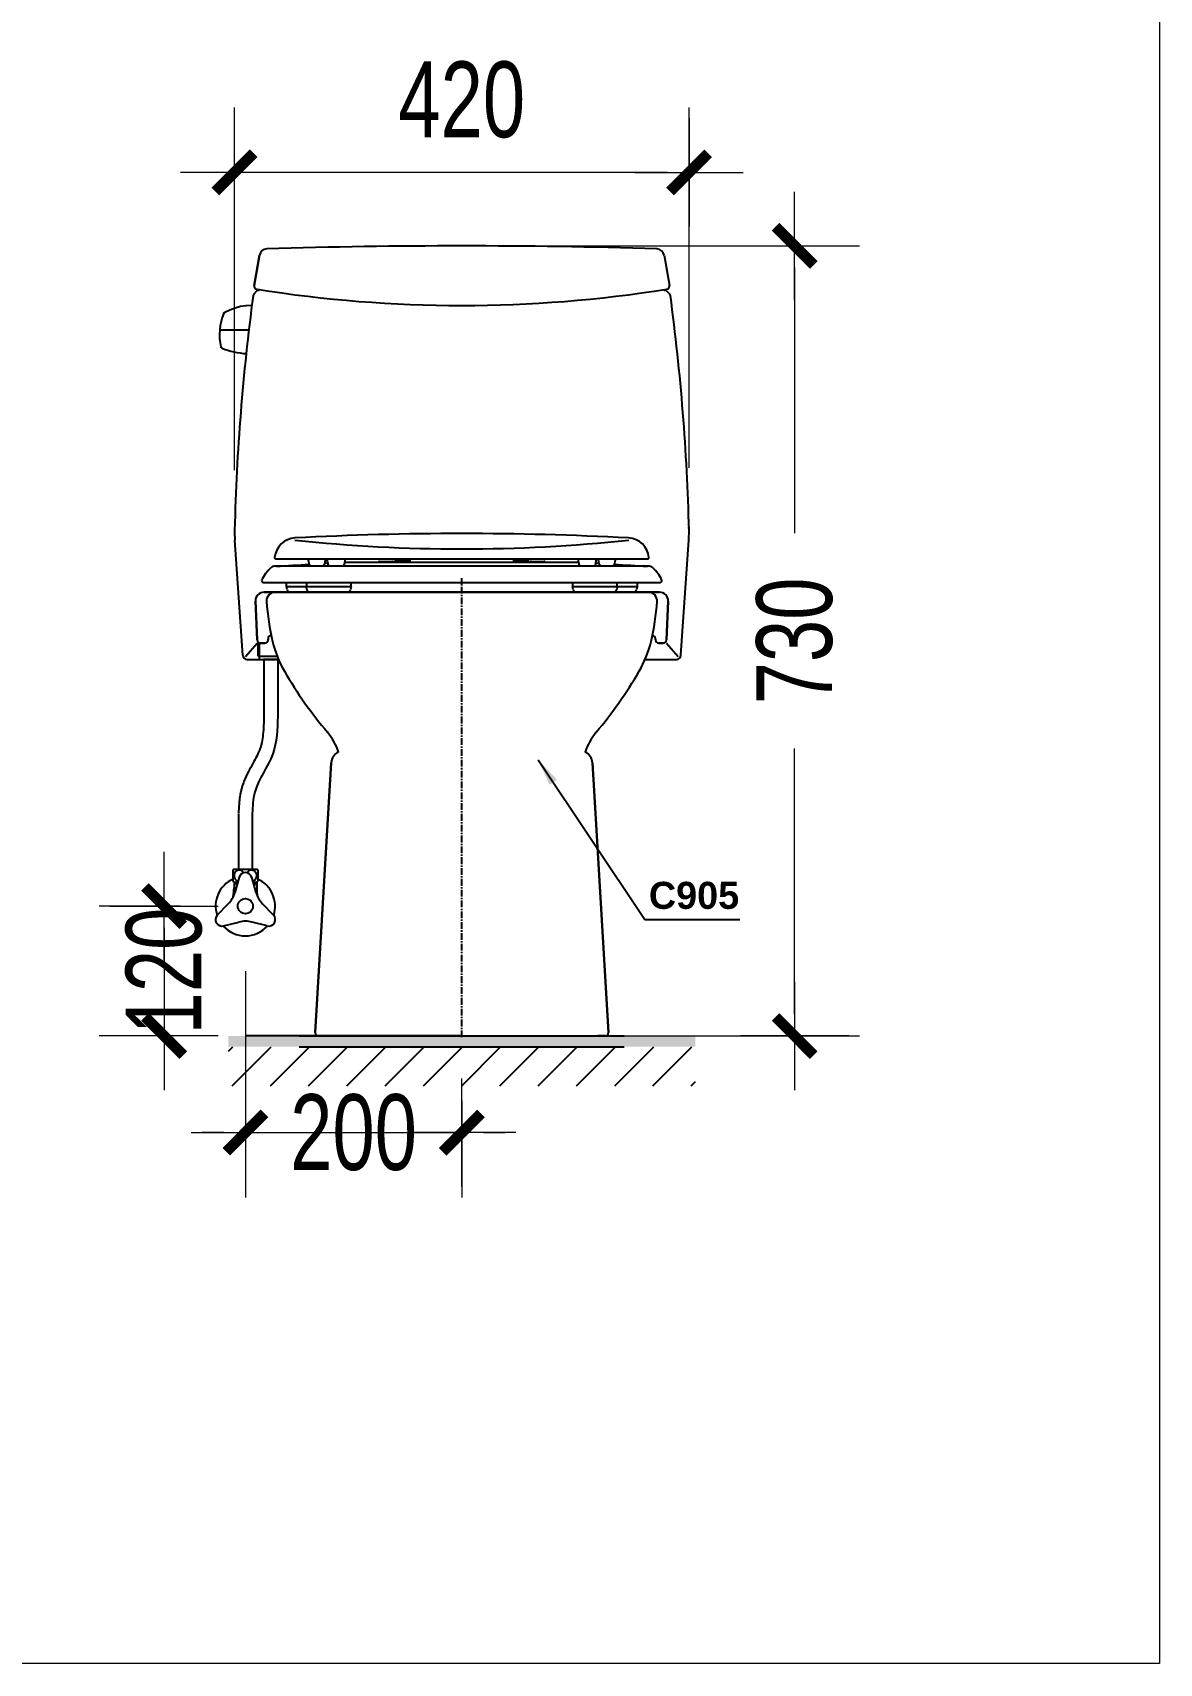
# Model space of a CAD drawing. Header units: inches. Extents: x 242965 to 445791, y 236206 to 423703.
# Drawn here: x 423089 to 424131, y 363849 to 365356 of the extents above; entities that cross this region are included whole.
import ezdxf

# ---------------------------------------------------------------- set-up
doc = ezdxf.new("R2010")
doc.units = ezdxf.units.IN
doc.header["$MEASUREMENT"] = 0
doc.linetypes.add('CENTER', pattern=[2, 1.25, -0.25, 0.25, -0.25])
doc.linetypes.add('DASHED', pattern=[0.75, 0.5, -0.25])
doc.layers.add('1', color=3, linetype='Continuous')
doc.layers.add('PIC01', color=7, linetype='Continuous')
doc.layers.add('2', color=181, linetype='Continuous', lineweight=20)
doc.layers.add('a', color=250, linetype='Continuous', lineweight=5)
doc.styles.add('Arch-Dim', font='chhbg.shx', dxfattribs={"width": 0.75})
doc.styles.add('style1', font='', dxfattribs={"height": 500})
doc.styles.get('style1').set_extended_font_data('.VnHelvetInsH', bold=True)
doc.dimstyles.new('212', dxfattribs={"dimtxt": 25, "dimasz": 25, "dimexe": 5, "dimexo": 10, "dimgap": 10, "dimtad": 1, "dimtoh": 1, "dimdec": 0, "dimzin": 0, "dimdsep": 46, "dimtxsty": 'style1', "dimcen": 30, "dimadec": 0, "dimazin": 0, "dimtfac": 1, "dimtdec": 0, "dimtofl": 0, "dimtmove": 0, "dimatfit": 3, "dimfxl": 1, "dimtolj": 1, "dimtzin": 0, "dimarcsym": 0})
doc.dimstyles.new('Arch-40', dxfattribs={"dimscale": 40, "dimtxt": 1.75, "dimasz": 0.5, "dimexe": 1.5, "dimexo": 1.5, "dimgap": 0.8, "dimtad": 1, "dimdec": 0, "dimzin": 0, "dimdsep": 46, "dimtxsty": 'Arch-Dim', "dimblk": 'A', "dimcen": 3, "dimclrd": 251, "dimclre": 251, "dimclrt": 151, "dimadec": 0, "dimazin": 0, "dimtfac": 1, "dimtdec": 0, "dimtix": 1, "dimtmove": 2, "dimatfit": 3, "dimldrblk": 'C', "dimfxl": 1.5, "dimtolj": 1, "dimtzin": 0, "dimlwd": 9, "dimlwe": 9, "dimarcsym": 0})

# ---------------------------------------------------------------- blocks, each defined once
blk = doc.blocks.new('A')
at = {"color": 252, "lineweight": 9}
for points in [[(0, 2.5), (0, -2.5)], [(-2.5, 0), (2.5, 0)]]:
    blk.add_lwpolyline(points, dxfattribs=at)
at = {"const_width": 0.5}
blk.add_lwpolyline([(0.884, 0.884), (-0.884, -0.884)], dxfattribs=at)
blk = doc.blocks.new('*D844')
at = {"color": 251, "lineweight": 9, "transparency": 16777216}
for p, q in [((423286, 364488.9), (423286, 364279.6)), ((423486, 364368.9), (423486, 364279.6)), ((423266, 364339.6), (423246, 364339.6)), ((423286, 364339.6), (423486, 364339.6)), ((423506, 364339.6), (423526, 364339.6))]:
    blk.add_line(p, q, dxfattribs=at)
at = {"layer": 'Defpoints', "color": 0, "transparency": 16777216}
for p in [(423286, 364548.9), (423486, 364428.9), (423486, 364339.6)]:
    blk.add_point(p, dxfattribs=at)
at = {"color": 251, "lineweight": 9, "transparency": 16777216, "xscale": 20, "yscale": 20, "zscale": 20}
blk.add_blockref('A', (423286, 364339.6), dxfattribs=at)
at = {"color": 251, "lineweight": 9, "transparency": 16777216, "xscale": 20, "yscale": 20, "zscale": 20, "rotation": 180}
blk.add_blockref('A', (423486, 364339.6), dxfattribs=at)
at = {"color": 151, "transparency": 16777216, "insert": (423386, 364339.6), "char_height": 70, "attachment_point": 5, "style": 'Arch-Dim'}
blk.add_mtext('\\A1;200', dxfattribs=at)
blk = doc.blocks.new('C')
at = {"layer": 'a'}
blk.add_hatch(color=256, dxfattribs=at).paths.add_polyline_path([(-0.769, 2.132), (-1.462, 1.732), (-0.462, 0), (-1.462, -1.732), (-0.769, -2.132), (0.462, 0)])
at = {"color": 1}
blk.add_lwpolyline([(-0.769, 2.132), (-1.462, 1.732), (-0.462, 0), (-1.462, -1.732), (-0.769, -2.132), (0.462, 0)], close=True, dxfattribs=at)
blk.add_lwpolyline([(-2.462, 0), (-0.462, 0)], dxfattribs=at)
blk = doc.blocks.new('*D845')
at = {"color": 251, "lineweight": 9, "transparency": 16777216}
for p, q in [((423226, 364548.9), (423150.9, 364548.9)), ((423210.9, 364528.9), (423210.9, 364448.9)), ((423226, 364428.9), (423150.9, 364428.9))]:
    blk.add_line(p, q, dxfattribs=at)
at = {"layer": 'Defpoints', "color": 0, "transparency": 16777216}
for p in [(423286, 364548.9), (423210.9, 364428.9), (423286, 364428.9)]:
    blk.add_point(p, dxfattribs=at)
at = {"color": 251, "lineweight": 9, "transparency": 16777216, "xscale": 20, "yscale": 20, "zscale": 20}
for p, rotation in [((423210.9, 364548.9), 90), ((423210.9, 364428.9), 270)]:
    blk.add_blockref('A', p, dxfattribs=dict(at, rotation=rotation))
at = {"color": 151, "transparency": 16777216, "insert": (423210.9, 364488.9), "char_height": 70, "attachment_point": 5, "rotation": 90, "style": 'Arch-Dim'}
blk.add_mtext('\\A1;120', dxfattribs=at)
blk = doc.blocks.new('*D846')
at = {"color": 251, "lineweight": 9, "transparency": 16777216}
for p, q in [((423546.1, 365158.9), (423853.6, 365158.9)), ((423793.6, 365138.9), (423793.6, 364893.4)), ((423793.6, 364448.9), (423793.6, 364694.4)), ((423546.1, 364428.9), (423853.6, 364428.9))]:
    blk.add_line(p, q, dxfattribs=at)
at = {"layer": 'Defpoints', "color": 0, "transparency": 16777216}
for p in [(423486.1, 365158.9), (423486.1, 364428.9), (423793.6, 364428.9)]:
    blk.add_point(p, dxfattribs=at)
at = {"color": 251, "lineweight": 9, "transparency": 16777216, "xscale": 20, "yscale": 20, "zscale": 20}
for p, rotation in [((423793.6, 365158.9), 90), ((423793.6, 364428.9), 270)]:
    blk.add_blockref('A', p, dxfattribs=dict(at, rotation=rotation))
at = {"color": 151, "transparency": 16777216, "insert": (423793.6, 364793.9), "char_height": 70, "attachment_point": 5, "rotation": 90, "style": 'Arch-Dim'}
blk.add_mtext('\\A1;730', dxfattribs=at)
blk = doc.blocks.new('*D847')
at = {"color": 251, "lineweight": 9, "transparency": 16777216}
for p, q in [((423276, 364951.7), (423276, 365286.8)), ((423696, 364953.9), (423696, 365286.8)), ((423676, 365226.8), (423296, 365226.8))]:
    blk.add_line(p, q, dxfattribs=at)
at = {"layer": 'Defpoints', "color": 0, "transparency": 16777216}
for p in [(423276, 365226.8), (423696, 364893.9), (423276, 364891.7)]:
    blk.add_point(p, dxfattribs=at)
at = {"color": 251, "lineweight": 9, "transparency": 16777216, "xscale": 20, "yscale": 20, "zscale": 20, "rotation": 180}
blk.add_blockref('A', (423276, 365226.8), dxfattribs=at)
at = {"color": 251, "lineweight": 9, "transparency": 16777216, "xscale": 20, "yscale": 20, "zscale": 20}
blk.add_blockref('A', (423696, 365226.8), dxfattribs=at)
at = {"color": 151, "transparency": 16777216, "insert": (423486, 365293.8), "char_height": 70, "attachment_point": 5, "style": 'Arch-Dim'}
blk.add_mtext('\\A1;420', dxfattribs=at)

msp = doc.modelspace()

# ---------------------------------------------------------------- hatches: boundary and pattern name
h = msp.add_hatch(color=0)
h.paths.add_polyline_path([(423335.838, 364428.885), (423270.406, 364428.885), (423270.406, 364418.885), (423335.838, 364418.885), (423486.02, 364418.885), (423486.02, 364428.885)])
h.paths.add_polyline_path([(423486.02, 364428.885), (423486.02, 364418.885), (423636.202, 364418.885), (423701.973, 364418.885), (423701.973, 364428.885), (423636.202, 364428.885)])
h = msp.add_hatch()
h.set_pattern_fill('ANSI31', color=0, scale=200, style=0)
h.set_pattern_definition([(45, (423538.456, 365107.168), (-17.6777, 17.6777), [])])
h.paths.add_polyline_path([(423335.838, 364418.885), (423270.406, 364418.885), (423270.406, 364382.858), (423701.973, 364382.858), (423701.973, 364418.885), (423636.202, 364418.885)])

# ---------------------------------------------------------------- linework, layer by layer
at = {"color": 0}
for p, q in [((423262.257, 365081.29), (423289.222, 365081.29)), ((423644.561, 364838.885), (423327.48, 364838.885)), ((423486.02, 364428.885), (423286.02, 364428.885))]:
    msp.add_line(p, q, dxfattribs=at)
msp.add_open_spline([(423303.217, 364724.513), (423303.132, 364721.478), (423303.048, 364718.528), (423302.774, 364712.832), (423302.584, 364710.088), (423302.012, 364704.848), (423301.63, 364702.354), (423300.901, 364698.977), (423300.657, 364697.982), (423300.111, 364696.019), (423299.807, 364695.053), (423299.331, 364693.707), (423299.181, 364693.304), (423298.863, 364692.482), (423298.694, 364692.067), (423298.165, 364690.807), (423297.779, 364689.949), (423296.363, 364686.966), (423295.189, 364684.754), (423292.635, 364680.1), (423291.256, 364677.66), (423288.481, 364672.492), (423287.084, 364669.763), (423285.024, 364665.084), (423284.291, 364663.257), (423283.275, 364660.324), (423282.941, 364659.275), (423282.475, 364657.646), (423282.323, 364657.083), (423282.041, 364655.967), (423281.909, 364655.412), (423281.538, 364653.752), (423281.325, 364652.655), (423280.77, 364649.401), (423280.511, 364647.28), (423280.034, 364642.229), (423279.886, 364639.36), (423279.734, 364636.032), (423279.708, 364635.444), (423279.682, 364634.863)], degree=3, knots=[0, 0, 0, 0, 8.91282925, 8.91282925, 17.8256585, 17.8256585, 26.73848775, 26.73848775, 30.60144103, 30.60144103, 34.55534249, 34.55534249, 36.25849718, 36.25849718, 37.96165187, 37.96165187, 41.36796125, 41.36796125, 49.54106046, 49.54106046, 57.71415968, 57.71415968, 65.88725889, 65.88725889, 70.79684415, 70.79684415, 73.43771013, 73.43771013, 74.80495901, 74.80495901, 76.17220789, 76.17220789, 78.90670566, 78.90670566, 84.37570118, 84.37570118, 92.28487273, 92.28487273, 94.00443827, 94.00443827, 94.00443827, 94.00443827], dxfattribs=at)
msp.add_spline([(423315.912, 364724.155), (423311.327, 364689.539), (423294.707, 364654.218), (423292.37, 364634.305)], degree=3, dxfattribs=at)
at = {"layer": '1', "color": 0, "linetype": 'Continuous'}
for p, q in [((423659.1, 364862.885), (423312.941, 364862.885)), ((423314.02, 364869.885), (423658.02, 364869.885)), ((423344.02, 364869.885), (423344.02, 364868.885)), ((423360.02, 364868.885), (423360.02, 364869.885)), ((423362.02, 364866.885), (423362.02, 364869.885)), ((423378.018, 364866.71), (423594.022, 364866.71)), ((423378.02, 364869.885), (423378.02, 364866.885)), ((423410.02, 364867.385), (423422.02, 364867.385)), ((423436.02, 364867.721), (423425.02, 364867.721)), ((423438.27, 364866.71), (423438.27, 364869.885)), ((423533.77, 364869.885), (423533.77, 364866.71)), ((423547.02, 364867.721), (423536.02, 364867.721)), ((423550.02, 364867.385), (423562.02, 364867.385)), ((423594.02, 364866.885), (423594.02, 364869.885)), ((423610.02, 364869.885), (423610.02, 364866.885)), ((423612.02, 364869.885), (423612.02, 364868.885)), ((423628.02, 364868.885), (423628.02, 364869.885)), ((423303.02, 364847.885), (423669.02, 364847.885)), ((423324.02, 364843.885), (423324.02, 364847.885)), ((423342.351, 364847.885), (423342.351, 364843.885)), ((423383.728, 364843.885), (423383.728, 364847.885)), ((423588.313, 364847.885), (423588.313, 364843.885)), ((423629.689, 364843.885), (423629.689, 364847.885)), ((423648.02, 364847.885), (423648.02, 364843.885)), ((423383.728, 364843.885), (423324.02, 364843.885)), ((423324.538, 364841.297), (423324.02, 364843.885)), ((423342.869, 364841.297), (423342.351, 364843.885)), ((423383.728, 364843.885), (423383.21, 364841.297)), ((423588.83, 364841.297), (423588.313, 364843.885)), ((423648.02, 364843.885), (423588.313, 364843.885)), ((423629.689, 364843.885), (423629.172, 364841.297)), ((423648.02, 364843.885), (423647.503, 364841.297)), ((423279.67, 364634.268), (423279.67, 364583.085)), ((423292.37, 364634.305), (423292.37, 364583.085)), ((423274.52, 364582.217), (423274.52, 364571.953)), ((423275.02, 364583.085), (423297.02, 364583.085)), ((423297.52, 364582.217), (423297.52, 364571.953)), ((423275.02, 364571.085), (423278.992, 364571.085)), ((423275.543, 364571.085), (423275.543, 364565.804)), ((423275.543, 364569.885), (423278.652, 364569.885)), ((423275.547, 364567.883), (423276.709, 364569.883)), ((423280.249, 364575.517), (423276.302, 364561.574)), ((423276.705, 364571.085), (423276.705, 364569.885)), ((423291.796, 364575.52), (423295.743, 364561.577)), ((423293.049, 364571.085), (423297.02, 364571.085)), ((423293.388, 364569.885), (423296.498, 364569.885)), ((423295.336, 364571.085), (423295.336, 364569.885)), ((423295.338, 364569.884), (423296.5, 364567.884)), ((423296.498, 364571.085), (423296.498, 364565.804)), ((423260.07, 364540.566), (423270.172, 364550.956)), ((423311.974, 364540.566), (423301.872, 364550.956)), ((423265.846, 364530.569), (423279.895, 364534.123)), ((423306.202, 364530.567), (423292.153, 364534.12)), ((423335.838, 364428.885), (423636.202, 364428.885)), ((423335.838, 364418.885), (423636.202, 364418.885))]:
    msp.add_line(p, q, dxfattribs=at)
for points in [[(423267.021, 365097.77), (423271.555, 365099.908), (423276.453, 365101.72), (423281.598, 365103.071), (423286.849, 365103.89), (423292.054, 365104.158)], [(423266.042, 365096.613), (423266.116, 365096.779), (423266.199, 365096.942), (423266.306, 365097.119), (423266.464, 365097.327), (423266.7, 365097.558), (423267.02, 365097.769)], [(423264.524, 365064.303), (423264.145, 365064.505), (423263.827, 365064.792), (423263.586, 365065.146), (423263.437, 365065.549)]]:
    msp.add_lwpolyline(points, dxfattribs=at)
msp.add_circle((423286.02, 364548.885), 7, dxfattribs=at)
for centre, radius, start, end in [((423312.095, 365077.11), 50.013, 157.047334, 193.365471), ((423292.054, 365135.363), 76.208, 248.824302, 266.012158), ((423486.02, 361993.129), 2900, 86.952972, 93.047028), ((423332.932, 364869.057), 20, 93.047028, 174.479028), ((423486.02, 366336.201), 1457.316, 263.925719, 276.074281), ((423639.108, 364869.057), 20, 5.520972, 86.952972), ((423312.941, 364857.885), 5, 90, 133.542107), ((423314.02, 364870.885), 1, 174.479028, 270), ((423207.304, 366860.013), 2000, 273.070804, 273.952404), ((423352.02, 364868.885), 8, 180, 228.590378), ((423352.02, 364868.885), 8, 311.409622, 0), ((423207.304, 366860.013), 2000, 274.361537, 274.438098), ((423370.02, 364866.885), 8, 180, 210), ((423370.02, 364866.885), 8, 330, 0), ((423410.02, 364866.385), 1, 90, 161.012258), ((423422.02, 364866.385), 1, 18.987742, 90), ((423425.02, 364865.721), 2, 90, 150.347227), ((423436.02, 364865.721), 2, 29.652773, 90), ((423536.02, 364865.721), 2, 90, 150.347227), ((423547.02, 364865.721), 2, 29.652773, 90), ((423550.02, 364866.385), 1, 90, 161.012258), ((423562.02, 364866.385), 1, 18.987742, 90), ((423602.02, 364866.885), 8, 180, 210), ((423602.02, 364866.885), 8, 330, 0), ((423764.736, 366860.013), 2000, 265.561902, 265.638463), ((423620.02, 364868.885), 8, 180, 228.590378), ((423620.02, 364868.885), 8, 311.409622, 0), ((423764.736, 366860.013), 2000, 266.047596, 266.929196), ((423658.02, 364870.885), 1, 270, 5.520972), ((423659.1, 364857.885), 5, 46.457893, 90), ((423337.052, 364832.515), 40, 133.542107, 154.261799), ((423303.02, 364849.885), 2, 180, 270), ((423634.989, 364832.515), 40, 25.738201, 46.457893), ((423669.02, 364849.885), 2, 270, 0), ((423327.48, 364841.885), 3, 191.309932, 270), ((423345.811, 364841.885), 3, 191.309932, 270), ((423380.269, 364841.885), 3, 270, 348.690068), ((423591.772, 364841.885), 3, 191.309932, 270), ((423626.23, 364841.885), 3, 270, 348.690068), ((423644.561, 364841.885), 3, 270, 348.690068), ((423284.431, 364577.085), 11.161, 147.479588, 152.622879), ((423281.022, 364577.085), 5.519, 170.959595, 187.240228), ((423280.932, 364577.07), 5.429, 187.202371, 203.664674), ((423280.911, 364577.106), 5.407, 154.490442, 170.996962), ((423280.667, 364577.225), 5.135, 137.432243, 154.517925), ((423280.427, 364577.447), 4.808, 119.584075, 137.438857), ((423280.295, 364577.675), 4.545, 101.019878, 119.561528), ((423280.27, 364577.783), 4.435, 82.124728, 100.973115), ((423286.02, 364573.885), 6, 15.805452, 164.194548), ((423280.255, 364577.704), 4.514, 63.450819, 82.075766), ((423280.145, 364577.488), 4.758, 45.441779, 63.423453), ((423279.917, 364577.256), 5.082, 28.23889, 45.443962), ((423292.124, 364577.256), 5.082, 134.54999, 151.758876), ((423291.896, 364577.488), 4.758, 116.566348, 134.552165), ((423291.785, 364577.704), 4.514, 97.909756, 116.538948), ((423291.771, 364577.783), 4.435, 79.008429, 97.860755), ((423291.746, 364577.675), 4.545, 60.416673, 78.961651), ((423291.614, 364577.447), 4.809, 42.536606, 60.394148), ((423291.374, 364577.225), 5.136, 25.455041, 42.543261), ((423291.13, 364577.106), 5.407, 8.973279, 25.482565), ((423291.109, 364577.07), 5.428, 336.297925, 352.764521), ((423291.019, 364577.085), 5.519, 352.726648, 9.010678), ((423287.61, 364577.085), 11.161, 27.377043, 32.520412), ((423286.02, 364548.885), 27.5, 114.719861, 198.05963), ((423252.245, 364568.385), 25, 315.805367, 344.1946), ((423284.431, 364577.085), 11.161, 207.377121, 212.520412), ((423230.543, 364565.804), 45, 349.448762, 0), ((423280.696, 364576.964), 5.17, 203.635579, 220.643863), ((423280.449, 364576.75), 4.843, 220.634406, 238.402479), ((423280.303, 364576.516), 4.567, 238.421709, 256.901237), ((423291.738, 364576.516), 4.567, 283.044697, 301.529742), ((423291.592, 364576.75), 4.843, 301.549065, 319.32291), ((423291.345, 364576.964), 5.169, 319.313509, 336.327007), ((423319.795, 364568.385), 25, 195.805434, 224.194633), ((423341.498, 364565.804), 45, 179.999961, 190.551238), ((423287.61, 364577.085), 11.161, 327.479588, 332.622861), ((423286.02, 364548.885), 27.5, 341.940305, 65.27994), ((423264.37, 364536.385), 6, 135.805384, 284.194638), ((423286.02, 364509.885), 25, 75.805379, 104.194587), ((423307.671, 364536.385), 6, 255.805433, 44.194616), ((423286.02, 364548.885), 27.5, 221.94034, 318.05967)]:
    msp.add_arc(centre, radius, start, end, dxfattribs=at)
at = {"layer": '2'}
msp.add_lwpolyline([(421697.533, 366410.261), (424130.69, 366410.261), (424130.69, 363849.201), (421697.533, 363849.201)], close=True, dxfattribs=at)
at = {"layer": 'PIC01', "color": 0, "linetype": 'Continuous'}
for p, q in [((423294.066, 365122.409), (423299.027, 365150.356)), ((423299.027, 365150.356), (423294.066, 365122.409)), ((423673.014, 365150.356), (423677.974, 365122.409)), ((423293.818, 365114.363), (423296.755, 365117.299)), ((423293.818, 365114.363), (423296.755, 365117.299)), ((423293.818, 365114.363), (423296.755, 365117.299)), ((423296.755, 365117.299), (423293.818, 365114.363)), ((423298.169, 365117.885), (423298.34, 365117.885)), ((423298.169, 365117.885), (423298.34, 365117.885)), ((423298.169, 365117.885), (423298.34, 365117.885)), ((423298.169, 365117.885), (423298.34, 365117.885)), ((423673.872, 365117.885), (423673.7, 365117.885)), ((423675.286, 365117.299), (423678.222, 365114.363)), ((423283.521, 364780.613), (423276.253, 364887.074)), ((423688.52, 364780.613), (423695.788, 364887.074)), ((423303.273, 364838.885), (423668.768, 364838.885)), ((423303.291, 364838.885), (423365.946, 364838.885)), ((423365.946, 364838.885), (423303.291, 364838.885)), ((423303.291, 364838.885), (423365.946, 364838.885)), ((423658.506, 364838.885), (423313.534, 364838.885)), ((423343.521, 364838.885), (423313.534, 364838.885)), ((423313.534, 364838.885), (423343.521, 364838.885)), ((423343.521, 364838.885), (423628.52, 364838.885)), ((423628.52, 364838.885), (423343.521, 364838.885)), ((423606.095, 364838.885), (423365.946, 364838.885)), ((423606.095, 364838.885), (423668.75, 364838.885)), ((423668.75, 364838.885), (423606.095, 364838.885)), ((423606.095, 364838.885), (423668.75, 364838.885)), ((423658.506, 364838.885), (423628.52, 364838.885)), ((423628.52, 364838.885), (423658.506, 364838.885)), ((423296.83, 364794.778), (423295.303, 364830.544)), ((423295.303, 364830.544), (423296.83, 364794.778)), ((423296.83, 364794.778), (423295.303, 364830.544)), ((423295.303, 364830.544), (423296.83, 364794.778)), ((423676.738, 364830.544), (423675.21, 364794.778)), ((423675.21, 364794.778), (423676.738, 364830.544)), ((423676.738, 364830.544), (423675.21, 364794.778)), ((423675.21, 364794.778), (423676.738, 364830.544)), ((423286.109, 364779.55), (423296.93, 364791.906)), ((423297.862, 364779.885), (423297.862, 364792.639)), ((423299.062, 364776.885), (423299.062, 364792.005)), ((423303.953, 364791.906), (423299.828, 364791.906)), ((423299.828, 364791.906), (423303.953, 364791.906)), ((423303.953, 364791.906), (423299.828, 364791.906)), ((423299.828, 364791.906), (423303.953, 364791.906)), ((423306.953, 364795.885), (423306.953, 364794.906)), ((423306.953, 364794.906), (423306.953, 364795.885)), ((423306.953, 364795.885), (423306.953, 364794.906)), ((423306.953, 364794.906), (423306.953, 364795.885)), ((423665.088, 364794.906), (423665.088, 364795.885)), ((423665.088, 364795.885), (423665.088, 364794.906)), ((423665.088, 364794.906), (423665.088, 364795.885)), ((423665.088, 364794.906), (423665.088, 364795.885)), ((423672.213, 364791.906), (423668.088, 364791.906)), ((423668.088, 364791.906), (423672.213, 364791.906)), ((423672.213, 364791.906), (423668.088, 364791.906)), ((423668.088, 364791.906), (423672.213, 364791.906)), ((423675.11, 364791.906), (423685.931, 364779.55)), ((423287.511, 364776.885), (423306.69, 364776.885)), ((423297.862, 364779.885), (423315.328, 364779.885)), ((423299.062, 364776.885), (423316.554, 364776.885)), ((423315.912, 364776.885), (423303.212, 364776.885)), ((423303.212, 364776.885), (423303.217, 364724.513)), ((423306.69, 364776.885), (423316.554, 364776.885)), ((423315.912, 364776.885), (423315.912, 364724.155)), ((423655.486, 364776.885), (423684.529, 364776.885)), ((423350.507, 364432.063), (423365.333, 364681.333)), ((423365.333, 364681.333), (423350.507, 364432.063)), ((423350.507, 364432.063), (423365.333, 364681.333)), ((423365.333, 364681.333), (423350.507, 364432.063)), ((423606.707, 364681.333), (423621.534, 364432.063)), ((423621.534, 364432.063), (423606.707, 364681.333)), ((423606.707, 364681.333), (423621.534, 364432.063)), ((423606.707, 364681.333), (423621.534, 364432.063)), ((423353.501, 364428.885), (423618.539, 364428.885)), ((423618.539, 364428.885), (423611.705, 364428.885)), ((423611.705, 364428.885), (423618.539, 364428.885)), ((423618.539, 364428.885), (423611.705, 364428.885))]:
    msp.add_line(p, q, dxfattribs=at)
at = {"layer": 'PIC01', "color": 0, "linetype": 'CENTER', "ltscale": 5}
msp.add_line((423486.02, 364427.762), (423486.02, 364851.785), dxfattribs=at)
at = {"layer": 'PIC01', "color": 0, "linetype": 'Continuous'}
for centre, radius, start, end in [((423305.919, 365149.132), 7, 91.751339, 169.93492), ((423305.919, 365149.132), 7, 91.751339, 169.93492), ((423486.02, 359258.885), 5900, 88.2470542, 91.7513392), ((423666.121, 365149.132), 7, 10.06508, 88.248661), ((423297.02, 365121.885), 3, 168.285822, 270), ((423486.02, 366305.085), 1201.2, 260.924455, 270), ((423300.072, 365117.885), 1, 142.781585, 150), ((423300.072, 365117.885), 1, 142.781585, 150), ((423486.02, 366305.085), 1201.2, 270, 279.075545), ((423675.02, 365121.885), 3, 279.075545, 11.714178), ((425275.439, 364846.893), 2000, 172.347714, 178.582786), ((423295.232, 365112.949), 2, 135, 172.347714), ((423295.232, 365112.949), 2, 135, 172.347714), ((423295.232, 365112.949), 2, 135, 172.347714), ((423295.232, 365112.949), 2, 135, 172.347714), ((423298.169, 365115.885), 2, 90, 135), ((423298.169, 365115.885), 2, 90, 135), ((423298.169, 365115.885), 2, 90, 135), ((423298.169, 365115.885), 2, 90, 135), ((423298.34, 365118.885), 1, 270, 330), ((423298.34, 365118.885), 1, 270, 330), ((423298.34, 365118.885), 1, 270, 330), ((423298.34, 365118.885), 1, 270, 330), ((423673.7, 365118.885), 1, 210, 270), ((423673.872, 365115.885), 2, 45, 90), ((423676.808, 365112.949), 2, 7.652286, 45), ((421696.602, 364846.893), 2000, 1.417214, 7.652286), ((423376.02, 364893.885), 100, 178.582786, 183.905552), ((423596.02, 364893.885), 100, 356.094448, 2.914175), ((423303.295, 364830.885), 8, 90.034879, 182.445522), ((423303.295, 364830.885), 8, 90.034879, 182.445522), ((423303.295, 364830.885), 8, 90.034879, 182.445522), ((423303.295, 364830.885), 8, 90, 182.445522), ((423313.534, 364830.885), 8, 90, 183.928983), ((423313.534, 364830.885), 8, 90, 183.928983), ((423313.534, 364830.885), 8, 90, 183.928983), ((423658.506, 364830.885), 8, 356.071017, 90), ((423658.506, 364830.885), 8, 356.071017, 90), ((423658.506, 364830.885), 8, 356.071017, 90), ((423668.745, 364830.885), 8, 357.554478, 90), ((423668.745, 364830.885), 8, 357.554478, 89.965121), ((423668.745, 364830.885), 8, 357.554478, 89.965121), ((423668.745, 364830.885), 8, 357.554478, 89.965121), ((423535.013, 364846.096), 230, 183.928983, 193.28393), ((423535.013, 364846.096), 230, 183.928983, 193.28393), ((423535.013, 364846.096), 230, 183.928983, 193.28393), ((423437.028, 364846.096), 230, 346.71607, 356.071017), ((423437.028, 364846.096), 230, 346.71607, 356.071017), ((423437.028, 364846.096), 230, 346.71607, 356.071017), ((423299.828, 364794.906), 3, 182.445522, 270), ((423299.828, 364794.906), 3, 182.445522, 270), ((423299.828, 364794.906), 3, 182.445522, 270), ((423299.828, 364794.906), 3, 182.445522, 270), ((423303.953, 364794.906), 3, 270, 0), ((423303.953, 364794.906), 3, 270, 0), ((423303.953, 364794.906), 3, 270, 0), ((423303.953, 364794.906), 3, 270, 0.000028), ((423309.953, 364795.885), 3, 90, 180), ((423309.953, 364795.885), 3, 90, 180), ((423309.953, 364795.885), 3, 90, 180), ((423309.953, 364795.885), 3, 90, 180), ((423408.491, 364816.225), 100, 193.28393, 210.264519), ((423408.491, 364816.225), 100, 193.28393, 210.264519), ((423408.491, 364816.225), 100, 193.28393, 210.264519), ((423563.55, 364816.225), 100, 329.735481, 346.71607), ((423563.55, 364816.225), 100, 329.735481, 346.71607), ((423563.55, 364816.225), 100, 329.735481, 346.71607), ((423662.088, 364795.885), 3, 0, 90), ((423662.088, 364795.885), 3, 0, 90), ((423662.088, 364795.885), 3, 0, 90), ((423662.088, 364795.885), 3, 0, 90), ((423668.088, 364794.906), 3, 180, 270), ((423668.088, 364794.906), 3, 180, 270), ((423668.088, 364794.906), 3, 180, 270), ((423668.088, 364794.906), 3, 180, 270), ((423672.213, 364794.906), 3, 270, 357.554478), ((423672.213, 364794.906), 3, 270, 357.554478), ((423672.213, 364794.906), 3, 270, 357.554478), ((423672.213, 364794.906), 3, 270, 357.554506), ((423287.511, 364780.885), 4, 183.905552, 270), ((423684.529, 364780.885), 4, 270, 356.094448), ((423667.603, 364967.423), 400, 210.264519, 220.137292), ((423667.603, 364967.423), 400, 210.264519, 220.137292), ((423667.603, 364967.423), 400, 210.264519, 220.137292), ((423304.437, 364967.423), 400, 319.862708, 329.735481), ((423304.437, 364967.423), 400, 319.862708, 329.735481), ((423304.437, 364967.423), 400, 319.862708, 329.735481), ((423319.755, 364674.121), 55, 18.277816, 40.137292), ((423319.755, 364674.121), 55, 18.277816, 40.137292), ((423319.755, 364674.121), 55, 18.277816, 40.137292), ((423652.286, 364674.121), 55, 139.862708, 161.721013), ((423652.286, 364674.121), 55, 139.862708, 161.721013), ((423652.286, 364674.121), 55, 139.862708, 161.721013), ((423377.312, 364680.621), 12, 116.383123, 176.596067), ((423377.312, 364680.621), 12, 116.383123, 176.596067), ((423377.312, 364680.621), 12, 116.383123, 176.596067), ((423377.312, 364680.621), 12, 116.383123, 176.596067), ((423594.728, 364680.621), 12, 3.403933, 63.616509), ((423594.728, 364680.621), 12, 3.403933, 63.616509), ((423594.728, 364680.621), 12, 3.403933, 63.616509), ((423594.728, 364680.621), 12, 3.403933, 63.616509), ((423353.501, 364431.885), 3, 176.596067, 270), ((423353.501, 364431.885), 3, 176.596067, 270), ((423353.501, 364431.885), 3, 176.596067, 270), ((423353.501, 364431.885), 3, 176.596067, 270), ((423618.539, 364431.885), 3, 270, 3.403933), ((423618.539, 364431.885), 3, 270, 3.403933), ((423618.539, 364431.885), 3, 270, 3.403933), ((423618.539, 364431.885), 3, 270, 3.403933)]:
    msp.add_arc(centre, radius, start, end, dxfattribs=at)
at = {"layer": 'PIC01', "color": 0, "linetype": 'DASHED'}
msp.add_arc((423675.02, 365121.885), 3, 270, 279.075545, dxfattribs=at)

# ---------------------------------------------------------------- texts
at = {"color": 0, "insert": (423658.861, 364571.328), "char_height": 25, "width": 111.9977, "attachment_point": 1, "style": 'style1'}
msp.add_mtext('C905', dxfattribs=at)

# ---------------------------------------------------------------- dimensions: what is measured, and where the dimension line sits
at = {"color": 0}
dim = msp.add_linear_dim(base=(423276.044, 365226.835), p1=(423696.02, 364893.885), p2=(423276.044, 364891.714), dimstyle='Arch-40', override={"dimtxsty": 'Arch-Dim'}, dxfattribs=at)
dim.commit()
dim.dimension.update_dxf_attribs({"geometry": '*D847', "text_midpoint": (423486.032, 365293.835)})
for base, p1, p2, picture, middle in [((423793.638, 364428.885), (423486.103, 365158.885), (423486.103, 364428.885), '*D846', (423793.638, 364793.885)), ((423210.851, 364428.885), (423286.02, 364548.885), (423286.02, 364428.885), '*D845', (423210.851, 364488.885))]:
    dim = msp.add_linear_dim(base=base, p1=p1, p2=p2, angle=90, dimstyle='Arch-40', override={"dimtxsty": 'Arch-Dim'}, dxfattribs=at)
    dim.commit()
    dim.dimension.update_dxf_attribs({"geometry": picture, "text_midpoint": middle, "dimtype": 160})
dim = msp.add_linear_dim(base=(423486.02, 364339.642), p1=(423286.02, 364548.885), p2=(423486.02, 364428.885), dimstyle='Arch-40', override={"dimtxsty": 'Arch-Dim'}, dxfattribs=at)
dim.commit()
dim.dimension.update_dxf_attribs({"geometry": '*D844', "text_midpoint": (423386.02, 364339.642), "dimtype": 160})

# ---------------------------------------------------------------- leaders
msp.add_leader([(423556.675, 364684.112), (423655.097, 364536.559), (423743.048, 364536.559)], dimstyle='212', override={"dimgap": 10, "dimtad": 0}, dxfattribs=at)

doc.saveas('drawing.dxf')
